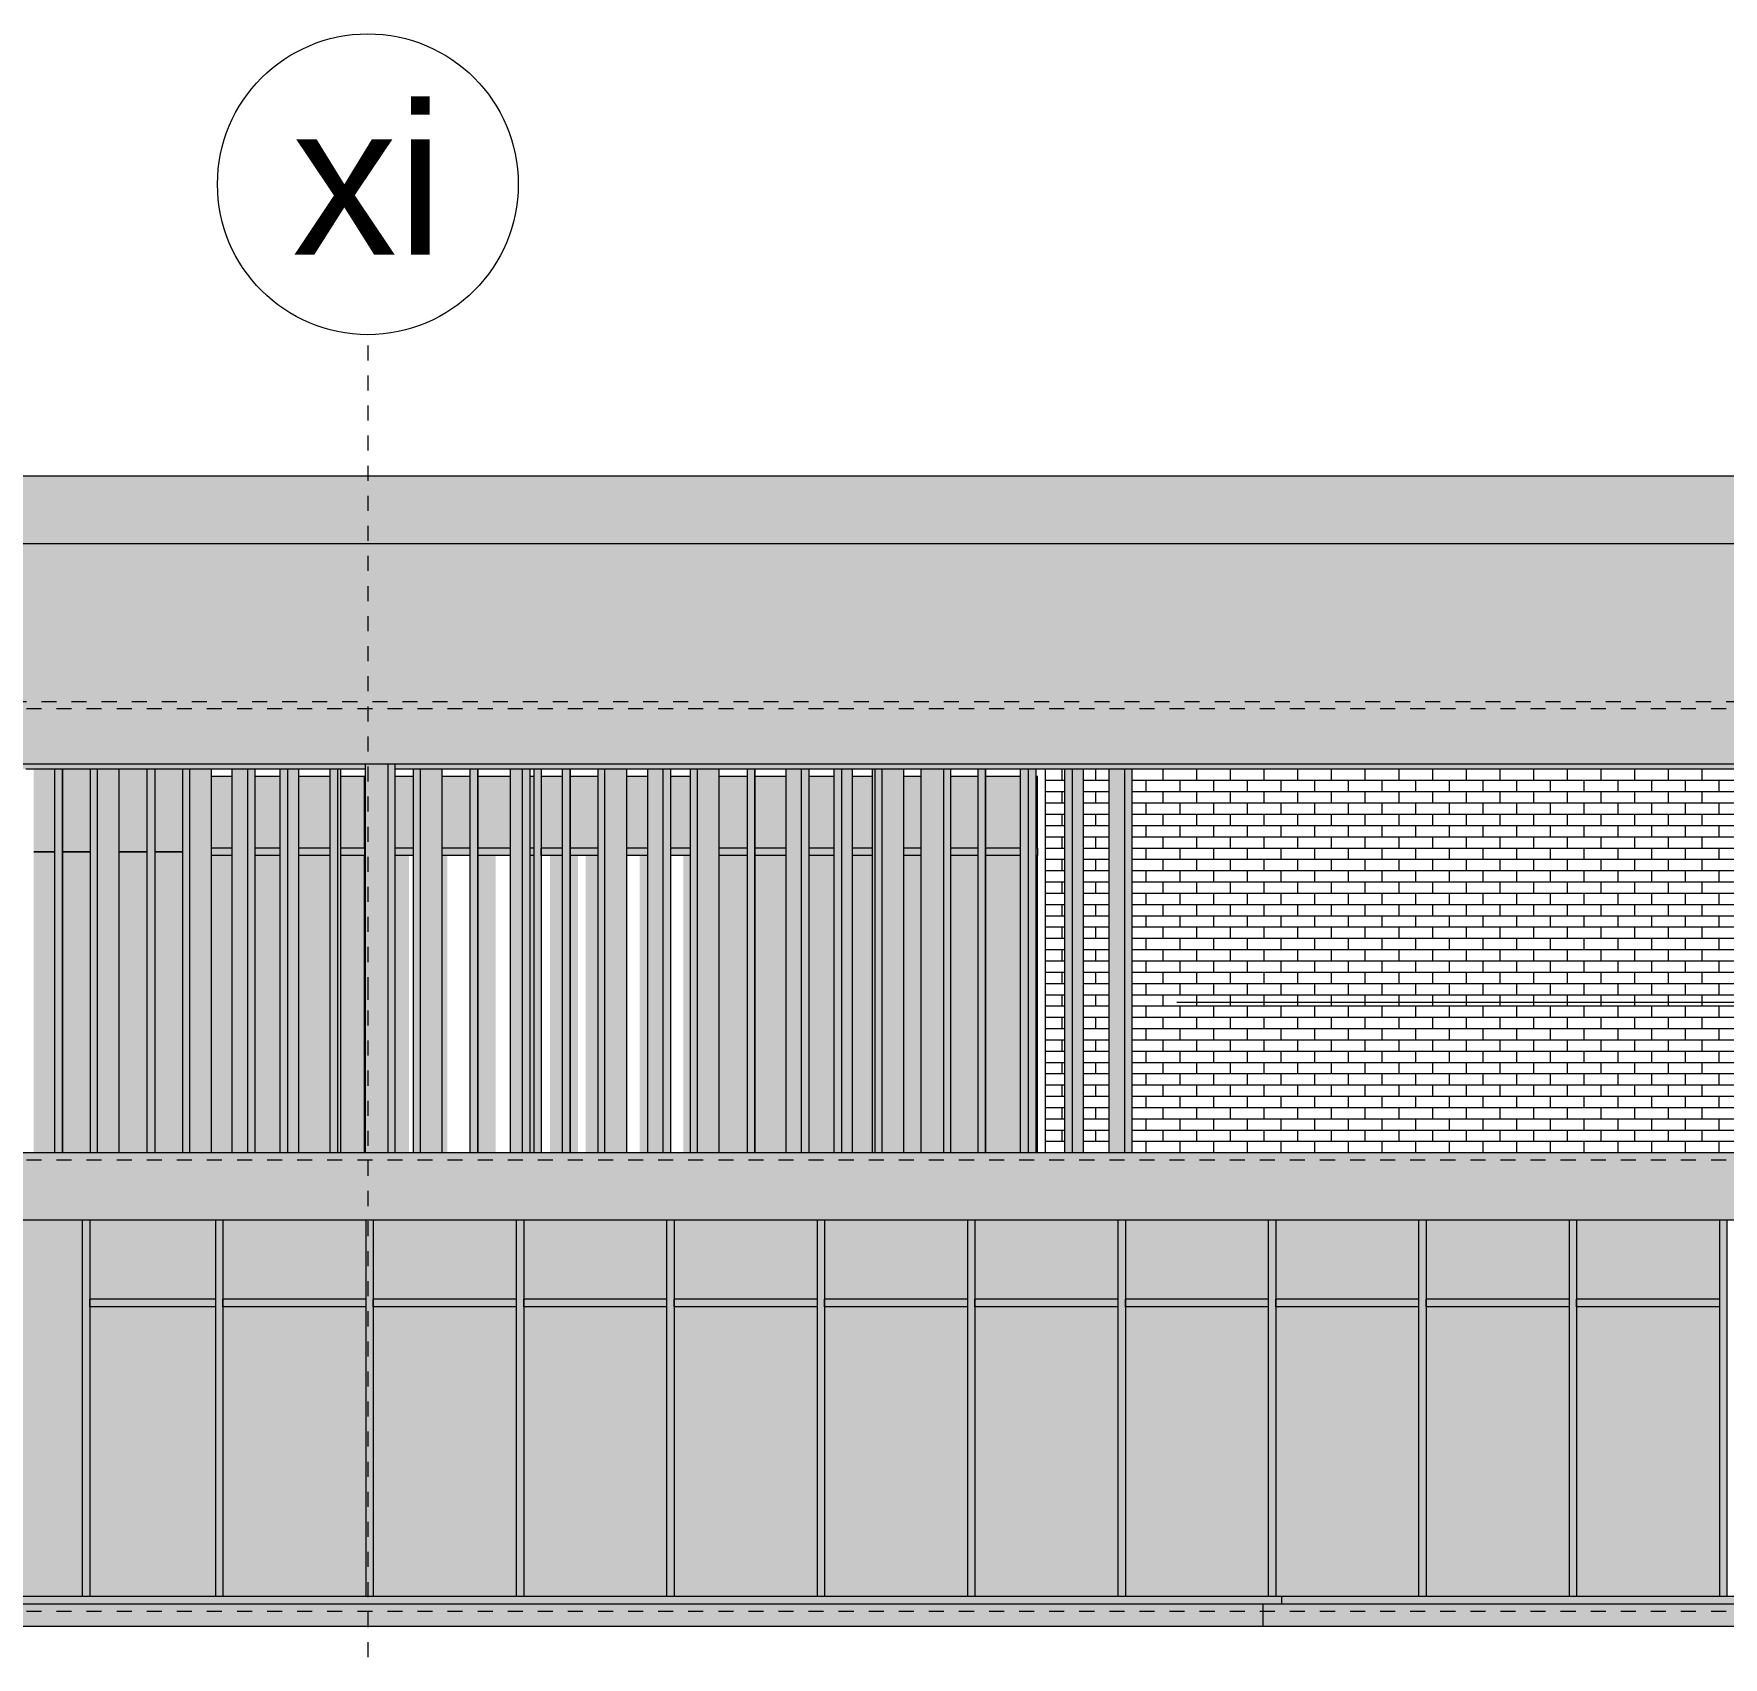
# Model space of a CAD drawing. Header units: metres. Extents: x 40 to 358, y -13 to 19.
# Drawn here: x 207.17 to 218.4, y -2.35 to 8.44 of the extents above; entities that cross this region are included whole.
import ezdxf

# ---------------------------------------------------------------- set-up
doc = ezdxf.new("R2010")
doc.units = ezdxf.units.M
doc.linetypes.add('Eje', pattern=[0.015, 0.003, -0.003, 0.006, -0.003])
doc.linetypes.add('LíneaDeRejilla', pattern=[0.021, 0.012, -0.003, 0.003, -0.003])
for name, color, linetype, lineweight in [('A-DETL-3', 151, 'Continuous', 5), ('A-MURO', 113, 'Continuous', 9), ('A-MURO-ACHU', 111, 'Continuous', 9), ('A-PISO', 51, 'Continuous', 9), ('A-PISO-ACHU', 8, 'Continuous', 9), ('A-TEXT-NIVL', 51, 'Continuous', 5), ('A-VENT-CORT', 52, 'Continuous', 5), ('A-VENT-CORT-MARC', 51, 'Continuous', 5), ('S-REJI', 1, 'Continuous', 5), ('S-REJI-IDEN', 1, 'Continuous', 5)]:
    doc.layers.add(name, color=color, linetype=linetype, lineweight=lineweight)
doc.styles.add('Arial_1', font='arial.ttf', dxfattribs={"height": 1})

# ---------------------------------------------------------------- blocks, each defined once
blk = doc.blocks.new('Panel de sistema - Vidrio-10-1633758-Fachada Occidental-Via local')
at = {"layer": 'A-VENT-CORT'}
blk.add_hatch(color=256, dxfattribs=at).paths.add_polyline_path([(-46.67, -1.95), (-46.67, -0.025), (-47.62, -0.025), (-47.62, -1.95), (-46.945, -1.95)], flags=0)
blk = doc.blocks.new('Panel de sistema - Vidrio-10-1741026-Fachada Occidental-Via local')
at = {"layer": 'A-VENT-CORT'}
blk.add_hatch(color=256, dxfattribs=at).paths.add_polyline_path([(-67.67, -1.95), (-67.67, -0.025), (-68.505, -0.025), (-68.505, -1.95)], flags=0)
blk = doc.blocks.new('Panel de sistema - Vidrio-10-1633759-Fachada Occidental-Via local')
at = {"layer": 'A-VENT-CORT'}
blk.add_hatch(color=256, dxfattribs=at).paths.add_polyline_path([(-47.62, 0.025), (-46.67, 0.025), (-46.67, 0.55), (-47.62, 0.55)], flags=0)
blk = doc.blocks.new('Panel de sistema - Vidrio-10-1741027-Fachada Occidental-Via local')
at = {"layer": 'A-VENT-CORT'}
blk.add_hatch(color=256, dxfattribs=at).paths.add_polyline_path([(-67.67, 0.025), (-67.67, 0.55), (-68.505, 0.55), (-68.505, 0.025)], flags=0)
blk = doc.blocks.new('Montante rectangular - 50x150-1633745-Fachada Occidental-Via local')
at = {"layer": 'A-VENT-CORT-MARC'}
blk.add_hatch(color=256, dxfattribs=at).paths.add_polyline_path([(-67.62, 0), (-67.62, 0.55), (-67.67, 0.55), (-67.67, 0)], flags=0)
for p, q in [((-67.67, 0.55), (-67.67, 0)), ((-67.62, 0.55), (-67.62, 0))]:
    blk.add_line(p, q, dxfattribs=at)
blk = doc.blocks.new('Montante rectangular - 50x150-1633746-Fachada Occidental-Via local')
at = {"layer": 'A-VENT-CORT-MARC'}
blk.add_hatch(color=256, dxfattribs=at).paths.add_polyline_path([(-67.62, -1.95), (-67.62, 0), (-67.67, 0), (-67.67, -1.95)], flags=0)
for p, q in [((-67.67, 0), (-67.67, -1.95)), ((-67.62, 0), (-67.62, -1.95))]:
    blk.add_line(p, q, dxfattribs=at)
blk = doc.blocks.new('muro inclinado1 - muro inclinado-1370344-Fachada Occidental-Via local')
at = {"layer": 'A-MURO'}
blk.add_hatch(color=256, dxfattribs=at).paths.add_polyline_path([(-27.22, 3.582), (-27.032, 3.582), (-27.032, 5.05), (-78.528, 5.05), (-78.528, 3.582), (-29.685, 3.582)], flags=0)
for p, q in [((-78.528, 5.05), (-27.032, 5.05)), ((-27.032, 3.582), (-78.528, 3.582))]:
    blk.add_line(p, q, dxfattribs=at)
blk = doc.blocks.new('Panel de sistema - Vidrio-10-1731964-Fachada Occidental-Via local')
at = {"layer": 'A-VENT-CORT'}
h = blk.add_hatch(color=256, dxfattribs=at)
h.paths.add_polyline_path([(-63.093, 1), (-62.979, 1), (-62.979, 2.975), (-63.093, 2.975), (-63.093, 2.598)], flags=0)
h.paths.add_polyline_path([(-62.783, 1), (-62.6, 1), (-62.6, 2.975), (-62.783, 2.975), (-62.783, 2.598)], flags=0)
h.paths.add_polyline_path([(-62.55, 1), (-62.32, 1), (-62.32, 2.975), (-62.55, 2.975), (-62.55, 2.598)], flags=0)
h.paths.add_polyline_path([(-62.215, 1), (-62.203, 1), (-62.203, 2.975), (-62.215, 2.975), (-62.215, 2.598)], flags=0)
blk.add_line((-62.203, 1), (-62.203, 2.975), dxfattribs=at)
blk = doc.blocks.new('Panel de sistema - Vidrio-10-1633780-Fachada Occidental-Via local')
at = {"layer": 'A-VENT-CORT'}
h = blk.add_hatch(color=256, dxfattribs=at)
h.paths.add_polyline_path([(-64.32, 1), (-64.133, 1), (-64.133, 2.975), (-64.32, 2.975), (-64.32, 2.598)], flags=0)
h.paths.add_polyline_path([(-63.434, 1), (-63.303, 1), (-63.303, 2.975), (-63.434, 2.975), (-63.434, 2.598)], flags=0)
h.paths.add_polyline_path([(-63.725, 1), (-63.556, 1), (-63.556, 2.975), (-63.725, 2.975), (-63.725, 2.598)], flags=0)
h.paths.add_polyline_path([(-64.083, 1), (-63.878, 1), (-63.878, 2.975), (-64.083, 2.975), (-64.083, 2.598)], flags=0)
blk = doc.blocks.new('Panel de sistema - Vidrio-10-V792-Fachada Occidental-Via local')
at = {"layer": 'A-VENT-CORT'}
h = blk.add_hatch(color=256, dxfattribs=at)
h.paths.add_polyline_path([(-67.697, 1), (-67.561, 1), (-67.561, 2.975), (-67.697, 2.975), (-67.697, 2.598)], flags=0)
h.paths.add_polyline_path([(-66.835, 1), (-66.678, 1), (-66.678, 2.975), (-66.835, 2.975), (-66.835, 2.598)], flags=0)
h.paths.add_polyline_path([(-67.239, 1), (-67.239, 2.975), (-67.408, 2.975), (-67.408, 1)], flags=0)
h.paths.add_polyline_path([(-66.908, 1), (-66.908, 2.975), (-67.117, 2.975), (-67.117, 1)], flags=0)
blk.add_line((-66.678, 1), (-66.678, 2.975), dxfattribs=at)
blk = doc.blocks.new('Panel de sistema - Vidrio-10-V793-Fachada Occidental-Via local')
at = {"layer": 'A-VENT-CORT'}
h = blk.add_hatch(color=256, dxfattribs=at)
h.paths.add_polyline_path([(-68.878, 1), (-68.737, 1), (-68.737, 3), (-68.878, 3), (-68.878, 2.598)], flags=0)
h.paths.add_polyline_path([(-68.073, 1), (-67.887, 1), (-67.887, 3), (-68.073, 3), (-68.073, 2.598)], flags=0)
h.paths.add_polyline_path([(-68.687, 1), (-68.5, 1), (-68.5, 3), (-68.687, 3), (-68.687, 2.598)], flags=0)
h.paths.add_polyline_path([(-68.124, 1), (-68.124, 3), (-68.31, 3), (-68.31, 1)], flags=0)
for p, q in [((-68.737, 3), (-68.878, 3)), ((-68.5, 3), (-68.687, 3)), ((-68.124, 3), (-68.31, 3)), ((-67.887, 3), (-68.074, 3))]:
    blk.add_line(p, q, dxfattribs=at)
blk = doc.blocks.new('Panel de sistema - Vidrio-10-1532684-Fachada Occidental-Via local')
at = {"layer": 'A-VENT-CORT'}
h = blk.add_hatch(color=256, dxfattribs=at)
h.paths.add_polyline_path([(-62.55, 3.025), (-62.32, 3.025), (-62.32, 3.5), (-62.55, 3.5)], flags=0)
h.paths.add_polyline_path([(-62.203, 3.025), (-62.203, 3.025), (-62.203, 3.5), (-62.215, 3.5), (-62.215, 3.025)], flags=0)
h.paths.add_polyline_path([(-62.979, 3.025), (-62.979, 3.5), (-63.093, 3.5), (-63.093, 3.025)], flags=0)
h.paths.add_polyline_path([(-62.783, 3.025), (-62.6, 3.025), (-62.6, 3.5), (-62.783, 3.5)], flags=0)
for p, q in [((-62.979, 3.5), (-63.093, 3.5)), ((-62.6, 3.5), (-62.783, 3.5)), ((-62.32, 3.5), (-62.55, 3.5)), ((-62.203, 3.5), (-62.215, 3.5)), ((-62.203, 3.025), (-62.203, 3.5))]:
    blk.add_line(p, q, dxfattribs=at)
blk = doc.blocks.new('Panel de sistema - Vidrio-10-1532685-Fachada Occidental-Via local')
at = {"layer": 'A-VENT-CORT'}
h = blk.add_hatch(color=256, dxfattribs=at)
h.paths.add_polyline_path([(-64.32, 3.025), (-64.133, 3.025), (-64.133, 3.5), (-64.32, 3.5)], flags=0)
h.paths.add_polyline_path([(-63.303, 3.025), (-63.303, 3.5), (-63.434, 3.5), (-63.434, 3.025)], flags=0)
h.paths.add_polyline_path([(-63.725, 3.025), (-63.556, 3.025), (-63.556, 3.5), (-63.725, 3.5)], flags=0)
h.paths.add_polyline_path([(-64.083, 3.025), (-63.878, 3.025), (-63.878, 3.5), (-64.083, 3.5)], flags=0)
for p, q in [((-64.133, 3.5), (-64.32, 3.5)), ((-63.878, 3.5), (-64.083, 3.5)), ((-63.556, 3.5), (-63.725, 3.5)), ((-63.303, 3.5), (-63.434, 3.5))]:
    blk.add_line(p, q, dxfattribs=at)
blk = doc.blocks.new('Panel de sistema - Vidrio-10-V794-Fachada Occidental-Via local')
at = {"layer": 'A-VENT-CORT'}
h = blk.add_hatch(color=256, dxfattribs=at)
h.paths.add_polyline_path([(-65.126, 3.025), (-65.126, 3.5), (-65.312, 3.5), (-65.312, 3.025)], flags=0)
h.paths.add_polyline_path([(-64.51, 3.025), (-64.51, 3.5), (-64.646, 3.5), (-64.646, 3.025)], flags=0)
h.paths.add_polyline_path([(-65.363, 3.025), (-65.363, 3.5), (-65.503, 3.5), (-65.503, 3.025)], flags=0)
h.paths.add_polyline_path([(-64.936, 3.025), (-64.798, 3.025), (-64.798, 3.5), (-64.936, 3.5)], flags=0)
for p, q in [((-65.363, 3.5), (-65.503, 3.5)), ((-65.126, 3.5), (-65.313, 3.5)), ((-64.798, 3.5), (-64.936, 3.5)), ((-64.51, 3.5), (-64.646, 3.5))]:
    blk.add_line(p, q, dxfattribs=at)
blk = doc.blocks.new('Panel de sistema - Vidrio-10-V795-Fachada Occidental-Via local')
at = {"layer": 'A-VENT-CORT'}
h = blk.add_hatch(color=256, dxfattribs=at)
h.paths.add_polyline_path([(-65.976, 3.025), (-65.976, 3.5), (-66.163, 3.5), (-66.163, 3.025)], flags=0)
h.paths.add_polyline_path([(-65.553, 3.025), (-65.553, 3.5), (-65.58, 3.5), (-65.58, 3.025)], flags=0)
h.paths.add_polyline_path([(-66.353, 3.025), (-66.353, 3.5), (-66.477, 3.5), (-66.477, 3.025)], flags=0)
h.paths.add_polyline_path([(-65.926, 3.025), (-65.709, 3.025), (-65.709, 3.5), (-65.926, 3.5)], flags=0)
for p, q in [((-66.353, 3.5), (-66.477, 3.5)), ((-65.976, 3.5), (-66.163, 3.5)), ((-65.709, 3.5), (-65.926, 3.5)), ((-65.553, 3.5), (-65.58, 3.5))]:
    blk.add_line(p, q, dxfattribs=at)
blk = doc.blocks.new('Panel de sistema - Vidrio-10-V796-Fachada Occidental-Via local')
at = {"layer": 'A-VENT-CORT'}
h = blk.add_hatch(color=256, dxfattribs=at)
h.paths.add_polyline_path([(-67.117, 3.025), (-66.908, 3.025), (-66.908, 3.5), (-67.117, 3.5)], flags=0)
h.paths.add_polyline_path([(-66.678, 3.025), (-66.678, 3.025), (-66.678, 3.5), (-66.835, 3.5), (-66.835, 3.025)], flags=0)
h.paths.add_polyline_path([(-67.561, 3.025), (-67.561, 3.5), (-67.697, 3.5), (-67.697, 3.025)], flags=0)
h.paths.add_polyline_path([(-67.239, 3.025), (-67.239, 3.5), (-67.408, 3.5), (-67.408, 3.025)], flags=0)
for p, q in [((-67.561, 3.5), (-67.697, 3.5)), ((-67.239, 3.5), (-67.408, 3.5)), ((-66.908, 3.5), (-67.117, 3.5)), ((-66.678, 3.5), (-66.835, 3.5)), ((-66.678, 3.025), (-66.678, 3.5))]:
    blk.add_line(p, q, dxfattribs=at)
blk = doc.blocks.new('Panel de sistema - Vidrio-10-V797-Fachada Occidental-Via local')
at = {"layer": 'A-VENT-CORT'}
h = blk.add_hatch(color=256, dxfattribs=at)
h.paths.add_polyline_path([(-67.887, 3), (-67.887, 3.55), (-68.073, 3.55), (-68.073, 3)], flags=0)
h.paths.add_polyline_path([(-68.878, 3), (-68.737, 3), (-68.737, 3.55), (-68.878, 3.55)], flags=0)
h.paths.add_polyline_path([(-68.687, 3), (-68.5, 3), (-68.5, 3.55), (-68.687, 3.55)], flags=0)
h.paths.add_polyline_path([(-68.124, 3), (-68.124, 3.55), (-68.31, 3.55), (-68.31, 3)], flags=0)
for p, q in [((-68.878, 3), (-68.737, 3)), ((-68.687, 3), (-68.5, 3)), ((-68.31, 3), (-68.124, 3)), ((-68.074, 3), (-67.887, 3))]:
    blk.add_line(p, q, dxfattribs=at)
blk = doc.blocks.new('Montante rectangular - 50x150-1532672-Fachada Occidental-Via local')
at = {"layer": 'A-VENT-CORT-MARC'}
h = blk.add_hatch(color=256, dxfattribs=at)
h.paths.add_polyline_path([(-62.783, 2.975), (-62.6, 2.975), (-62.6, 3.025), (-62.783, 3.025)], flags=0)
h.paths.add_polyline_path([(-63.093, 2.975), (-62.979, 2.975), (-62.979, 3.025), (-63.093, 3.025)], flags=0)
h.paths.add_polyline_path([(-62.203, 2.975), (-62.203, 3.025), (-62.215, 3.025), (-62.215, 2.975)], flags=0)
h.paths.add_polyline_path([(-62.32, 2.975), (-62.32, 3.025), (-62.55, 3.025), (-62.55, 2.975)], flags=0)
for p, q in [((-62.979, 3.025), (-63.093, 3.025)), ((-62.979, 2.975), (-63.093, 2.975)), ((-62.6, 3.025), (-62.783, 3.025)), ((-62.6, 2.975), (-62.783, 2.975)), ((-62.32, 3.025), (-62.55, 3.025)), ((-62.32, 2.975), (-62.55, 2.975)), ((-62.203, 3.025), (-62.215, 3.025)), ((-62.203, 2.975), (-62.215, 2.975)), ((-62.203, 3.025), (-62.203, 2.975))]:
    blk.add_line(p, q, dxfattribs=at)
blk = doc.blocks.new('Montante rectangular - 50x150-1532673-Fachada Occidental-Via local')
at = {"layer": 'A-VENT-CORT-MARC'}
h = blk.add_hatch(color=256, dxfattribs=at)
h.paths.add_polyline_path([(-64.32, 2.975), (-64.133, 2.975), (-64.133, 3.025), (-64.32, 3.025)], flags=0)
h.paths.add_polyline_path([(-63.303, 2.975), (-63.303, 3.025), (-63.434, 3.025), (-63.434, 2.975)], flags=0)
h.paths.add_polyline_path([(-63.725, 2.975), (-63.556, 2.975), (-63.556, 3.025), (-63.725, 3.025)], flags=0)
h.paths.add_polyline_path([(-64.083, 2.975), (-63.878, 2.975), (-63.878, 3.025), (-64.083, 3.025)], flags=0)
for p, q in [((-64.133, 3.025), (-64.32, 3.025)), ((-64.133, 2.975), (-64.32, 2.975)), ((-63.878, 3.025), (-64.083, 3.025)), ((-63.878, 2.975), (-64.083, 2.975)), ((-63.556, 3.025), (-63.725, 3.025)), ((-63.556, 2.975), (-63.725, 2.975)), ((-63.303, 3.025), (-63.434, 3.025)), ((-63.303, 2.975), (-63.434, 2.975)), ((-63.303, 3.025), (-63.303, 2.975))]:
    blk.add_line(p, q, dxfattribs=at)
blk = doc.blocks.new('Montante rectangular - 50x150-V798-Fachada Occidental-Via local')
at = {"layer": 'A-VENT-CORT-MARC'}
h = blk.add_hatch(color=256, dxfattribs=at)
h.paths.add_polyline_path([(-65.126, 2.975), (-65.126, 3.025), (-65.312, 3.025), (-65.312, 2.975)], flags=0)
h.paths.add_polyline_path([(-64.51, 2.975), (-64.51, 3.025), (-64.646, 3.025), (-64.646, 2.975)], flags=0)
h.paths.add_polyline_path([(-65.363, 2.975), (-65.363, 3.025), (-65.503, 3.025), (-65.503, 2.975)], flags=0)
h.paths.add_polyline_path([(-64.936, 2.975), (-64.798, 2.975), (-64.798, 3.025), (-64.936, 3.025)], flags=0)
for p, q in [((-65.503, 2.975), (-65.503, 3.025)), ((-65.363, 3.025), (-65.503, 3.025)), ((-65.363, 2.975), (-65.503, 2.975)), ((-65.126, 3.025), (-65.313, 3.025)), ((-65.126, 2.975), (-65.313, 2.975)), ((-64.798, 3.025), (-64.936, 3.025)), ((-64.798, 2.975), (-64.936, 2.975)), ((-64.51, 3.025), (-64.646, 3.025)), ((-64.51, 2.975), (-64.646, 2.975))]:
    blk.add_line(p, q, dxfattribs=at)
blk = doc.blocks.new('Montante rectangular - 50x150-V799-Fachada Occidental-Via local')
at = {"layer": 'A-VENT-CORT-MARC'}
h = blk.add_hatch(color=256, dxfattribs=at)
h.paths.add_polyline_path([(-65.976, 2.975), (-65.976, 3.025), (-66.163, 3.025), (-66.163, 2.975)], flags=0)
h.paths.add_polyline_path([(-66.353, 2.975), (-66.353, 3.025), (-66.477, 3.025), (-66.477, 2.975)], flags=0)
h.paths.add_polyline_path([(-65.553, 2.975), (-65.553, 3.025), (-65.58, 3.025), (-65.58, 2.975)], flags=0)
h.paths.add_polyline_path([(-65.926, 2.975), (-65.709, 2.975), (-65.709, 3.025), (-65.926, 3.025)], flags=0)
for p, q in [((-66.353, 3.025), (-66.477, 3.025)), ((-66.353, 2.975), (-66.477, 2.975)), ((-65.976, 3.025), (-66.163, 3.025)), ((-65.976, 2.975), (-66.163, 2.975)), ((-65.709, 3.025), (-65.926, 3.025)), ((-65.709, 2.975), (-65.926, 2.975)), ((-65.553, 3.025), (-65.58, 3.025)), ((-65.553, 2.975), (-65.58, 2.975)), ((-65.553, 3.025), (-65.553, 2.975))]:
    blk.add_line(p, q, dxfattribs=at)
blk = doc.blocks.new('Montante rectangular - 50x150-V800-Fachada Occidental-Via local')
at = {"layer": 'A-VENT-CORT-MARC'}
h = blk.add_hatch(color=256, dxfattribs=at)
h.paths.add_polyline_path([(-67.408, 2.975), (-67.239, 2.975), (-67.239, 3.025), (-67.408, 3.025)], flags=0)
h.paths.add_polyline_path([(-67.561, 2.975), (-67.561, 3.025), (-67.697, 3.025), (-67.697, 2.975)], flags=0)
h.paths.add_polyline_path([(-66.678, 2.975), (-66.678, 3.025), (-66.835, 3.025), (-66.835, 2.975)], flags=0)
h.paths.add_polyline_path([(-66.908, 2.975), (-66.908, 3.025), (-67.117, 3.025), (-67.117, 2.975)], flags=0)
for p, q in [((-67.561, 3.025), (-67.697, 3.025)), ((-67.561, 2.975), (-67.697, 2.975)), ((-67.239, 3.025), (-67.408, 3.025)), ((-67.239, 2.975), (-67.408, 2.975)), ((-66.908, 3.025), (-67.117, 3.025)), ((-66.908, 2.975), (-67.117, 2.975)), ((-66.678, 3.025), (-66.835, 3.025)), ((-66.678, 2.975), (-66.835, 2.975)), ((-66.678, 3.025), (-66.678, 2.975))]:
    blk.add_line(p, q, dxfattribs=at)
blk = doc.blocks.new('Montante rectangular - 50x150-V801-Fachada Occidental-Via local')
at = {"layer": 'A-VENT-CORT-MARC'}
blk.add_hatch(color=256, dxfattribs=at).paths.add_polyline_path([(-63.283, 1), (-63.283, 3), (-63.303, 3), (-63.303, 1)], flags=0)
blk.add_line((-63.303, 3), (-63.303, 1), dxfattribs=at)
blk = doc.blocks.new('Montante rectangular - 50x150-V802-Fachada Occidental-Via local')
at = {"layer": 'A-VENT-CORT-MARC'}
blk.add_hatch(color=256, dxfattribs=at).paths.add_polyline_path([(-65.503, 1), (-65.503, 3), (-65.553, 3), (-65.553, 1)], flags=0)
for p, q in [((-65.553, 3), (-65.553, 1)), ((-65.503, 3), (-65.503, 1))]:
    blk.add_line(p, q, dxfattribs=at)
blk = doc.blocks.new('Montante rectangular - 50x150-1532542-Fachada Occidental-Via local')
at = {"layer": 'A-VENT-CORT-MARC'}
blk.add_hatch(color=256, dxfattribs=at).paths.add_polyline_path([(-63.283, 3), (-63.283, 3.55), (-63.303, 3.55), (-63.303, 3)], flags=0)
blk.add_line((-63.303, 3.55), (-63.303, 3), dxfattribs=at)
blk = doc.blocks.new('Montante rectangular - 50x150-V803-Fachada Occidental-Via local')
at = {"layer": 'A-VENT-CORT-MARC'}
blk.add_hatch(color=256, dxfattribs=at).paths.add_polyline_path([(-65.503, 3), (-65.503, 3.55), (-65.553, 3.55), (-65.553, 3)], flags=0)
for p, q in [((-65.553, 3.55), (-65.553, 3)), ((-65.503, 3.55), (-65.503, 3))]:
    blk.add_line(p, q, dxfattribs=at)
blk = doc.blocks.new('Montante rectangular - 50x150-1633855-Fachada Occidental-Via local')
at = {"layer": 'A-VENT-CORT-MARC'}
blk.add_hatch(color=256, dxfattribs=at).paths.add_polyline_path([(-68.505, 0), (-68.505, 0.55), (-68.555, 0.55), (-68.555, 0)], flags=0)
for p, q in [((-68.555, 0.55), (-68.555, 0)), ((-68.505, 0.55), (-68.505, 0))]:
    blk.add_line(p, q, dxfattribs=at)
blk = doc.blocks.new('Montante rectangular - 50x150-1633856-Fachada Occidental-Via local')
at = {"layer": 'A-VENT-CORT-MARC'}
blk.add_hatch(color=256, dxfattribs=at).paths.add_polyline_path([(-68.505, -1.95), (-68.505, 0), (-68.555, 0), (-68.555, -1.95)], flags=0)
for p, q in [((-68.555, 0), (-68.555, -1.95)), ((-68.505, 0), (-68.505, -1.95))]:
    blk.add_line(p, q, dxfattribs=at)
blk = doc.blocks.new('Montante rectangular - 50x150-1741023-Fachada Occidental-Via local')
at = {"layer": 'A-VENT-CORT-MARC'}
blk.add_hatch(color=256, dxfattribs=at).paths.add_polyline_path([(-67.67, -0.025), (-67.67, 0.025), (-68.505, 0.025), (-68.505, -0.025)], flags=0)
for p, q in [((-68.505, -0.025), (-68.505, 0.025)), ((-67.67, 0.025), (-68.505, 0.025)), ((-67.67, 0.025), (-67.67, -0.025)), ((-67.67, -0.025), (-68.505, -0.025))]:
    blk.add_line(p, q, dxfattribs=at)
blk = doc.blocks.new('Montante rectangular - 50x150-1633748-Fachada Occidental-Via local')
at = {"layer": 'A-VENT-CORT-MARC'}
blk.add_hatch(color=256, dxfattribs=at).paths.add_polyline_path([(-66.67, -0.025), (-66.67, 0.025), (-67.62, 0.025), (-67.62, -0.025)], flags=0)
for p, q in [((-67.62, -0.025), (-67.62, 0.025)), ((-66.67, 0.025), (-67.62, 0.025)), ((-66.67, 0.025), (-66.67, -0.025)), ((-66.67, -0.025), (-67.62, -0.025))]:
    blk.add_line(p, q, dxfattribs=at)
blk = doc.blocks.new('Grid - 4mm-563819-Fachada Occidental-Via local')
at = {"layer": 'S-REJI-IDEN'}
blk.add_circle((-38.884, 7.438), 1, dxfattribs=at)

msp = doc.modelspace()

# ---------------------------------------------------------------- hatches: boundary and pattern name
at = {"layer": 'A-MURO-ACHU'}
for points in [[(207.359, 1), (207.359, 3.55), (207.309, 3.55), (207.309, 1)], [(207.59, 1), (207.59, 3.55), (207.546, 3.55), (207.546, 1)], [(207.736, 1), (207.736, 3.55), (207.59, 3.55), (207.59, 1)], [(207.973, 1), (207.973, 3.55), (207.923, 3.55), (207.923, 1)], [(208.203, 1), (208.203, 3.55), (208.16, 3.55), (208.16, 1)], [(208.35, 1), (208.35, 3.55), (208.203, 3.55), (208.203, 1)], [(208.591, 1), (208.591, 3.55), (208.485, 3.55), (208.485, 1)], [(208.638, 1), (208.638, 3.55), (208.591, 3.55), (208.591, 1)], [(208.856, 1), (208.856, 3.55), (208.807, 3.55), (208.807, 1)], [(208.93, 1), (208.93, 3.55), (208.856, 3.55), (208.856, 1)], [(209.189, 1), (209.189, 3.55), (209.139, 3.55), (209.139, 1)], [(209.211, 1), (209.211, 3.55), (209.189, 3.55), (209.189, 1)], [(209.524, 1), (209.524, 3.582), (209.371, 3.582), (209.371, 1), (209.376, 1)], [(209.524, 1), (209.569, 1), (209.569, 3.582), (209.524, 3.582), (209.524, 2.598)], [(209.737, 1), (209.737, 3.55), (209.693, 3.55), (209.693, 1)], [(209.884, 1), (209.884, 3.55), (209.737, 3.55), (209.737, 1)], [(210.12, 1), (210.12, 3.55), (210.07, 3.55), (210.07, 1)], [(210.419, 1), (210.419, 3.55), (210.337, 3.55), (210.337, 1)], [(210.467, 1), (210.467, 3.55), (210.419, 3.55), (210.419, 1)], [(210.734, 1), (210.734, 3.55), (210.684, 3.55), (210.684, 1)], [(210.964, 1), (210.964, 3.55), (210.921, 3.55), (210.921, 1)], [(211.111, 1), (211.111, 3.55), (210.964, 3.55), (210.964, 1)], [(211.354, 1), (211.354, 3.55), (211.248, 3.55), (211.248, 1)], [(211.401, 1), (211.401, 3.55), (211.354, 3.55), (211.354, 1)], [(211.58, 1), (211.58, 3.55), (211.536, 3.55), (211.536, 1)], [(211.726, 1), (211.726, 3.55), (211.58, 3.55), (211.58, 1)], [(211.963, 1), (211.963, 3.55), (211.913, 3.55), (211.913, 1)], [(212.274, 1), (212.274, 3.55), (212.168, 3.55), (212.168, 1)], [(212.321, 1), (212.321, 3.55), (212.274, 3.55), (212.274, 1)], [(212.539, 1), (212.539, 3.55), (212.49, 3.55), (212.49, 1)], [(212.613, 1), (212.613, 3.55), (212.539, 3.55), (212.539, 1)], [(212.807, 1), (212.807, 3.55), (212.763, 3.55), (212.763, 1)], [(212.953, 1), (212.953, 3.55), (212.807, 3.55), (212.807, 1)], [(213.22, 1), (213.22, 3.55), (213.067, 3.55), (213.067, 1)], [(213.263, 1), (213.263, 3.55), (213.22, 3.55), (213.22, 1)], [(213.497, 1), (213.497, 3.55), (213.447, 3.55), (213.447, 1)], [(213.782, 1), (213.782, 3.55), (213.726, 3.55), (213.726, 1)], [(213.831, 1), (213.831, 3.55), (213.782, 3.55), (213.782, 1)], [(214.073, 1), (214.073, 3.55), (214.024, 3.55), (214.024, 1)], [(214.147, 1), (214.147, 3.55), (214.073, 3.55), (214.073, 1)], [(214.422, 1), (214.422, 3.55), (214.316, 3.55), (214.316, 1)], [(214.469, 1), (214.469, 3.55), (214.422, 3.55), (214.422, 1)], [(186.048, -1.95), (207.491, -1.95), (207.491, 0.55), (204.119, 0.55), (204.119, 0.05), (190.119, 0.05), (190.119, 0.55), (185.946, 0.55), (185.946, -1.95)]]:
    msp.add_hatch(color=256, dxfattribs=at).paths.add_polyline_path(points, flags=0)
at = {"layer": 'A-MURO-ACHU', "lineweight": 5}
h = msp.add_hatch(dxfattribs=at)
h.set_pattern_fill('FP_10', color=256, style=0, pattern_type=2)
h.set_pattern_definition([(0, (213.89344, 1), (0, 0.075), []), (90, (213.89344, 1), (-0.112, 0.075), [0.075, -0.075])])
h.paths.add_polyline_path([(213.894, 1), (214.024, 1), (214.024, 3.55), (213.894, 3.55), (213.894, 2.598)], flags=0)
h.paths.add_polyline_path([(214.147, 1), (214.316, 1), (214.316, 3.55), (214.147, 3.55), (214.147, 2.598)], flags=0)
h.paths.add_polyline_path([(219.569, 1), (219.569, 3.55), (214.469, 3.55), (214.469, 1), (219.239, 1)], flags=0)
at = {"layer": 'A-PISO'}
for points in [[(197.069, 0.55), (249.465, 0.55), (249.465, 1), (197.069, 1), (197.069, 0.996)], [(214.308, -2.15), (215.339, -2.15), (215.339, -2), (179.788, -2), (179.788, -2.15), (209.376, -2.15)], [(199.514, -2), (215.465, -2), (215.465, -1.95), (184.079, -1.95), (184.079, -2), (194.582, -2)], [(253.758, -2.15), (257.104, -2.15), (257.104, -2), (215.339, -2), (215.339, -2.15), (251.293, -2.15)], [(215.465, -2), (252.915, -2), (252.915, -1.95), (215.465, -1.95)]]:
    msp.add_hatch(color=256, dxfattribs=at).paths.add_polyline_path(points, flags=0)
at = {"layer": 'A-PISO-ACHU'}
msp.add_hatch(color=256, dxfattribs=at).paths.add_polyline_path([(249.015, 5.05), (249.472, 5.05), (249.47, 5.5), (197.089, 5.5), (197.089, 5.05), (248.827, 5.05)], flags=0)
h = msp.add_hatch(color=256, dxfattribs=at)
h.paths.add_polyline_path([(227.281, 3.55), (227.281, 3.582), (209.569, 3.582), (209.569, 3.55), (219.239, 3.55)], flags=0)
h.paths.add_polyline_path([(198.036, 3.55), (209.371, 3.55), (209.371, 3.582), (197.519, 3.582), (197.519, 3.55), (197.901, 3.55)], flags=0)

# ---------------------------------------------------------------- linework, layer by layer
at = {"layer": 'A-DETL-3'}
msp.add_line((214.769, 2), (218.969, 2), dxfattribs=at)
at = {"layer": 'A-MURO'}
for p, q in [((207.309, 1), (207.309, 3.55)), ((207.359, 3.55), (207.309, 3.55)), ((207.359, 1), (207.359, 3.55)), ((207.359, 3.55), (207.359, 1)), ((207.546, 1), (207.546, 3.55)), ((207.736, 3.55), (207.546, 3.55)), ((207.59, 3.55), (207.59, 1)), ((207.736, 1), (207.736, 3.55)), ((207.923, 1), (207.923, 3.55)), ((207.973, 3.55), (207.923, 3.55)), ((207.973, 3.55), (207.973, 1)), ((208.16, 1), (208.16, 3.55)), ((208.35, 3.55), (208.16, 3.55)), ((208.203, 3.55), (208.203, 1)), ((208.35, 1), (208.35, 3.55)), ((208.638, 3.55), (208.485, 3.55)), ((208.485, 3.55), (208.485, 1)), ((208.591, 1), (208.591, 3.55)), ((208.638, 3.55), (208.638, 1)), ((208.807, 1), (208.807, 3.55)), ((208.93, 3.55), (208.807, 3.55)), ((208.856, 3.55), (208.856, 1)), ((208.93, 1), (208.93, 3.55)), ((209.139, 1), (209.139, 3.55)), ((209.211, 3.55), (209.139, 3.55)), ((209.189, 3.55), (209.189, 1)), ((209.211, 1), (209.211, 3.55)), ((209.371, 3.582), (209.371, 1)), ((209.524, 1), (209.524, 3.582)), ((209.569, 3.582), (209.569, 1)), ((209.693, 1), (209.693, 3.55)), ((209.884, 3.55), (209.693, 3.55)), ((209.737, 3.55), (209.737, 1)), ((209.884, 1), (209.884, 3.55)), ((210.07, 1), (210.07, 3.55)), ((210.12, 3.55), (210.07, 3.55)), ((210.12, 1), (210.12, 3.55)), ((210.12, 3.55), (210.12, 1)), ((210.467, 3.55), (210.337, 3.55)), ((210.337, 3.55), (210.337, 1)), ((210.419, 1), (210.419, 3.55)), ((210.467, 3.55), (210.467, 1)), ((210.684, 1), (210.684, 3.55)), ((210.734, 3.55), (210.684, 3.55)), ((210.734, 1), (210.734, 3.55)), ((210.734, 3.55), (210.734, 1)), ((210.921, 1), (210.921, 3.55)), ((211.111, 3.55), (210.921, 3.55)), ((210.964, 3.55), (210.964, 1)), ((211.111, 1), (211.111, 3.55)), ((211.401, 3.55), (211.248, 3.55)), ((211.248, 3.55), (211.248, 1)), ((211.354, 1), (211.354, 3.55)), ((211.401, 3.55), (211.401, 1)), ((211.536, 1), (211.536, 3.55)), ((211.726, 3.55), (211.536, 3.55)), ((211.58, 3.55), (211.58, 1)), ((211.726, 1), (211.726, 3.55)), ((211.913, 1), (211.913, 3.55)), ((211.963, 3.55), (211.913, 3.55)), ((211.963, 1), (211.963, 3.55)), ((211.963, 3.55), (211.963, 1)), ((212.321, 3.55), (212.168, 3.55)), ((212.168, 3.55), (212.168, 1)), ((212.274, 1), (212.274, 3.55)), ((212.321, 3.55), (212.321, 1)), ((212.49, 1), (212.49, 3.55)), ((212.613, 3.55), (212.49, 3.55)), ((212.539, 3.55), (212.539, 1)), ((212.613, 1), (212.613, 3.55)), ((212.763, 1), (212.763, 3.55)), ((212.953, 3.55), (212.763, 3.55)), ((212.807, 3.55), (212.807, 1)), ((212.953, 1), (212.953, 3.55)), ((213.263, 3.55), (213.067, 3.55)), ((213.067, 3.55), (213.067, 1)), ((213.22, 1), (213.22, 3.55)), ((213.263, 3.55), (213.263, 1)), ((213.447, 1), (213.447, 3.55)), ((213.497, 3.55), (213.447, 3.55)), ((213.497, 1), (213.497, 3.55)), ((213.497, 3.55), (213.497, 1)), ((213.831, 3.55), (213.726, 3.55)), ((213.726, 3.55), (213.726, 1)), ((213.782, 1), (213.782, 3.55)), ((213.831, 3.55), (213.831, 1)), ((213.894, 3.55), (213.894, 1)), ((214.024, 1), (214.024, 3.55)), ((214.147, 3.55), (214.024, 3.55)), ((214.073, 3.55), (214.073, 1)), ((214.147, 1), (214.147, 3.55)), ((214.469, 3.55), (214.316, 3.55)), ((214.316, 3.55), (214.316, 1)), ((214.422, 1), (214.422, 3.55)), ((214.469, 3.55), (214.469, 1))]:
    msp.add_line(p, q, dxfattribs=at)
at = {"layer": 'A-PISO'}
for p, q in [((197.089, 5.5), (249.472, 5.5)), ((207.309, 3.55), (207.115, 3.55)), ((207.546, 3.55), (207.359, 3.55)), ((207.923, 3.55), (207.736, 3.55)), ((208.16, 3.55), (207.973, 3.55)), ((208.485, 3.55), (208.35, 3.55)), ((208.807, 3.55), (208.638, 3.55)), ((209.139, 3.55), (208.93, 3.55)), ((209.371, 3.55), (209.211, 3.55)), ((209.693, 3.55), (209.569, 3.55)), ((210.07, 3.55), (209.884, 3.55)), ((210.337, 3.55), (210.12, 3.55)), ((210.684, 3.55), (210.467, 3.55)), ((210.921, 3.55), (210.734, 3.55)), ((211.248, 3.55), (211.111, 3.55)), ((211.536, 3.55), (211.401, 3.55)), ((211.913, 3.55), (211.726, 3.55)), ((212.168, 3.55), (211.963, 3.55)), ((212.49, 3.55), (212.321, 3.55)), ((212.763, 3.55), (212.613, 3.55)), ((213.067, 3.55), (212.953, 3.55)), ((213.447, 3.55), (213.263, 3.55)), ((213.726, 3.55), (213.497, 3.55)), ((214.024, 3.55), (213.831, 3.55)), ((214.316, 3.55), (214.147, 3.55)), ((249.015, 3.55), (214.469, 3.55)), ((185.941, 1), (254.47, 1)), ((253.465, 0.55), (185.769, 0.55)), ((179.788, -2), (257.104, -2)), ((184.079, -1.95), (252.915, -1.95)), ((215.339, -2), (215.339, -2.15)), ((215.465, -1.95), (215.465, -2)), ((258.69, -2.15), (179.788, -2.15))]:
    msp.add_line(p, q, dxfattribs=at)
at = {"layer": 'A-TEXT-NIVL', "linetype": 'Eje'}
for p, q in [((181.82, 4), (257.02, 4)), ((257.02, 3.95), (181.82, 3.95)), ((178.58, 1), (257.02, 1)), ((257.02, 0.95), (181.82, 0.95)), ((178.58, -2), (257.02, -2)), ((257.02, -2.05), (181.82, -2.05))]:
    msp.add_line(p, q, dxfattribs=at)
at = {"layer": 'S-REJI', "linetype": 'LíneaDeRejilla'}
for p, q in [((209.391, 2.067), (209.391, 6.438)), ((209.391, 2.016), (209.391, 2.067)), ((209.391, -2.355), (209.391, 2.016))]:
    msp.add_line(p, q, dxfattribs=at)

# ---------------------------------------------------------------- block references
at = {"layer": 'A-MURO'}
msp.add_blockref('muro inclinado1 - muro inclinado-1370344-Fachada Occidental-Via local', (276.046, 0), dxfattribs=at)
at = {"layer": 'A-VENT-CORT'}
for name, p in [('Panel de sistema - Vidrio-10-V797-Fachada Occidental-Via local', (276.046, 0)), ('Panel de sistema - Vidrio-10-V796-Fachada Occidental-Via local', (276.046, 0)), ('Panel de sistema - Vidrio-10-V795-Fachada Occidental-Via local', (276.046, 0)), ('Panel de sistema - Vidrio-10-V794-Fachada Occidental-Via local', (276.046, 0)), ('Panel de sistema - Vidrio-10-1532685-Fachada Occidental-Via local', (276.046, 0)), ('Panel de sistema - Vidrio-10-1532684-Fachada Occidental-Via local', (276.046, 0)), ('Panel de sistema - Vidrio-10-V793-Fachada Occidental-Via local', (276.046, 0)), ('Panel de sistema - Vidrio-10-V792-Fachada Occidental-Via local', (276.046, 0)), ('Panel de sistema - Vidrio-10-1633780-Fachada Occidental-Via local', (273.796, 0)), ('Panel de sistema - Vidrio-10-1633780-Fachada Occidental-Via local', (274.921, 0)), ('Panel de sistema - Vidrio-10-1633780-Fachada Occidental-Via local', (276.046, 0)), ('Panel de sistema - Vidrio-10-1731964-Fachada Occidental-Via local', (276.046, 0)), ('Panel de sistema - Vidrio-10-1741027-Fachada Occidental-Via local', (276.046, 0)), ('Panel de sistema - Vidrio-10-1633759-Fachada Occidental-Via local', (256.046, 0)), ('Panel de sistema - Vidrio-10-1633759-Fachada Occidental-Via local', (257.046, 0)), ('Panel de sistema - Vidrio-10-1633759-Fachada Occidental-Via local', (258.046, 0)), ('Panel de sistema - Vidrio-10-1633759-Fachada Occidental-Via local', (259.046, 0)), ('Panel de sistema - Vidrio-10-1633759-Fachada Occidental-Via local', (260.046, 0)), ('Panel de sistema - Vidrio-10-1633759-Fachada Occidental-Via local', (261.046, 0)), ('Panel de sistema - Vidrio-10-1633759-Fachada Occidental-Via local', (262.046, 0)), ('Panel de sistema - Vidrio-10-1633759-Fachada Occidental-Via local', (263.046, 0)), ('Panel de sistema - Vidrio-10-1633759-Fachada Occidental-Via local', (264.046, 0)), ('Panel de sistema - Vidrio-10-1633759-Fachada Occidental-Via local', (265.046, 0)), ('Panel de sistema - Vidrio-10-1741026-Fachada Occidental-Via local', (276.046, 0)), ('Panel de sistema - Vidrio-10-1633758-Fachada Occidental-Via local', (256.046, 0)), ('Panel de sistema - Vidrio-10-1633758-Fachada Occidental-Via local', (257.046, 0)), ('Panel de sistema - Vidrio-10-1633758-Fachada Occidental-Via local', (258.046, 0)), ('Panel de sistema - Vidrio-10-1633758-Fachada Occidental-Via local', (259.046, 0)), ('Panel de sistema - Vidrio-10-1633758-Fachada Occidental-Via local', (260.046, 0)), ('Panel de sistema - Vidrio-10-1633758-Fachada Occidental-Via local', (261.046, 0)), ('Panel de sistema - Vidrio-10-1633758-Fachada Occidental-Via local', (262.046, 0)), ('Panel de sistema - Vidrio-10-1633758-Fachada Occidental-Via local', (263.046, 0)), ('Panel de sistema - Vidrio-10-1633758-Fachada Occidental-Via local', (264.046, 0)), ('Panel de sistema - Vidrio-10-1633758-Fachada Occidental-Via local', (265.046, 0))]:
    msp.add_blockref(name, p, dxfattribs=at)
at = {"layer": 'A-VENT-CORT-MARC'}
for name, p in [('Montante rectangular - 50x150-V803-Fachada Occidental-Via local', (276.046, 0)), ('Montante rectangular - 50x150-1532542-Fachada Occidental-Via local', (276.046, 0)), ('Montante rectangular - 50x150-V800-Fachada Occidental-Via local', (276.046, 0)), ('Montante rectangular - 50x150-V799-Fachada Occidental-Via local', (276.046, 0)), ('Montante rectangular - 50x150-V802-Fachada Occidental-Via local', (276.046, 0)), ('Montante rectangular - 50x150-V798-Fachada Occidental-Via local', (276.046, 0)), ('Montante rectangular - 50x150-1532673-Fachada Occidental-Via local', (276.046, 0)), ('Montante rectangular - 50x150-V801-Fachada Occidental-Via local', (276.046, 0)), ('Montante rectangular - 50x150-1532672-Fachada Occidental-Via local', (276.046, 0)), ('Montante rectangular - 50x150-1633855-Fachada Occidental-Via local', (276.046, 0)), ('Montante rectangular - 50x150-1633745-Fachada Occidental-Via local', (276.046, 0)), ('Montante rectangular - 50x150-1633745-Fachada Occidental-Via local', (277.046, 0)), ('Montante rectangular - 50x150-1633745-Fachada Occidental-Via local', (278.046, 0)), ('Montante rectangular - 50x150-1633745-Fachada Occidental-Via local', (279.046, 0)), ('Montante rectangular - 50x150-1633745-Fachada Occidental-Via local', (280.046, 0)), ('Montante rectangular - 50x150-1633745-Fachada Occidental-Via local', (281.046, 0)), ('Montante rectangular - 50x150-1633745-Fachada Occidental-Via local', (282.046, 0)), ('Montante rectangular - 50x150-1633745-Fachada Occidental-Via local', (283.046, 0)), ('Montante rectangular - 50x150-1633745-Fachada Occidental-Via local', (284.046, 0)), ('Montante rectangular - 50x150-1633745-Fachada Occidental-Via local', (285.046, 0)), ('Montante rectangular - 50x150-1633745-Fachada Occidental-Via local', (286.046, 0)), ('Montante rectangular - 50x150-1633856-Fachada Occidental-Via local', (276.046, 0)), ('Montante rectangular - 50x150-1741023-Fachada Occidental-Via local', (276.046, 0)), ('Montante rectangular - 50x150-1633746-Fachada Occidental-Via local', (276.046, 0)), ('Montante rectangular - 50x150-1633748-Fachada Occidental-Via local', (276.046, 0)), ('Montante rectangular - 50x150-1633746-Fachada Occidental-Via local', (277.046, 0)), ('Montante rectangular - 50x150-1633748-Fachada Occidental-Via local', (277.046, 0)), ('Montante rectangular - 50x150-1633746-Fachada Occidental-Via local', (278.046, 0)), ('Montante rectangular - 50x150-1633748-Fachada Occidental-Via local', (278.046, 0)), ('Montante rectangular - 50x150-1633746-Fachada Occidental-Via local', (279.046, 0)), ('Montante rectangular - 50x150-1633748-Fachada Occidental-Via local', (279.046, 0)), ('Montante rectangular - 50x150-1633746-Fachada Occidental-Via local', (280.046, 0)), ('Montante rectangular - 50x150-1633748-Fachada Occidental-Via local', (280.046, 0)), ('Montante rectangular - 50x150-1633746-Fachada Occidental-Via local', (281.046, 0)), ('Montante rectangular - 50x150-1633748-Fachada Occidental-Via local', (281.046, 0)), ('Montante rectangular - 50x150-1633746-Fachada Occidental-Via local', (282.046, 0)), ('Montante rectangular - 50x150-1633748-Fachada Occidental-Via local', (282.046, 0)), ('Montante rectangular - 50x150-1633746-Fachada Occidental-Via local', (283.046, 0)), ('Montante rectangular - 50x150-1633748-Fachada Occidental-Via local', (283.046, 0)), ('Montante rectangular - 50x150-1633746-Fachada Occidental-Via local', (284.046, 0)), ('Montante rectangular - 50x150-1633748-Fachada Occidental-Via local', (284.046, 0)), ('Montante rectangular - 50x150-1633746-Fachada Occidental-Via local', (285.046, 0)), ('Montante rectangular - 50x150-1633748-Fachada Occidental-Via local', (285.046, 0)), ('Montante rectangular - 50x150-1633746-Fachada Occidental-Via local', (286.046, 0))]:
    msp.add_blockref(name, p, dxfattribs=at)
at = {"layer": 'S-REJI-IDEN'}
msp.add_blockref('Grid - 4mm-563819-Fachada Occidental-Via local', (248.274, 0), dxfattribs=at)

# ---------------------------------------------------------------- texts
at = {"layer": 'S-REJI-IDEN', "insert": (209.39, 7.969), "char_height": 1, "width": 1.19978, "attachment_point": 2, "line_spacing_factor": 0.941778, "style": 'Arial_1'}
msp.add_mtext('xi', dxfattribs=at)

doc.saveas('drawing.dxf')
